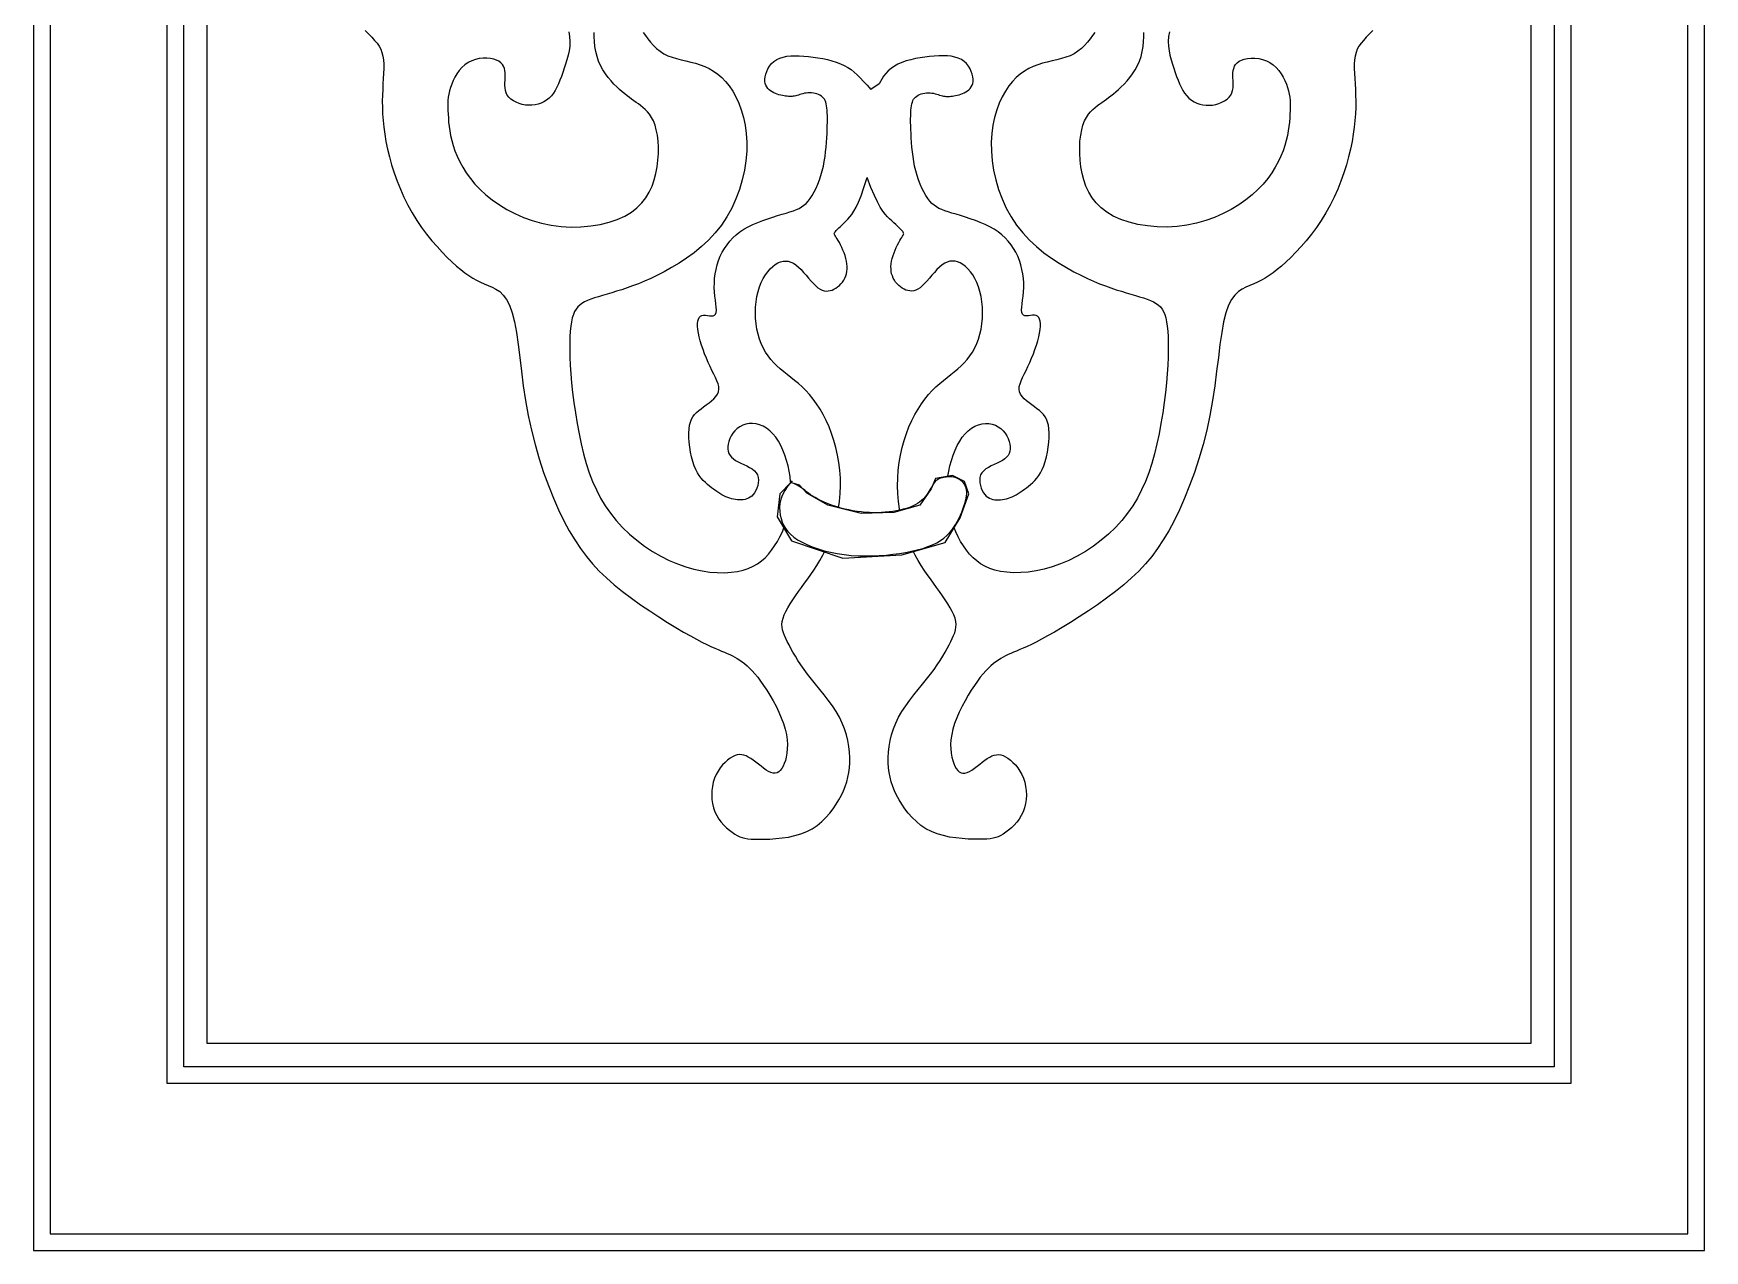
# Model space of a CAD drawing. Header units: metres. Extents: x -628 to -217, y 2 to 934.
# Drawn here: x -615.9 to -230.9, y 1.6 to 282.1 of the extents above; entities that cross this region are included whole.
import ezdxf

# ---------------------------------------------------------------- set-up
doc = ezdxf.new("R2010")
doc.units = ezdxf.units.M
for name, color, linetype in [('3', 3, 'Continuous'), ('4', 4, 'Continuous'), ('7', 7, 'Continuous')]:
    doc.layers.add(name, color=color, linetype=linetype)

msp = doc.modelspace()

# ---------------------------------------------------------------- linework, layer by layer
at = {"layer": '3'}
msp.add_lwpolyline([(-612.02, 909.78), (-612.02, 5.41), (-234.72, 5.41), (-234.72, 921.93)], dxfattribs=at)
msp.add_lwpolyline([(-581.22, 43.91), (-581.22, 667.61), (-265.52, 667.61), (-265.52, 43.91)], close=True, dxfattribs=at)
at = {"layer": '4'}
msp.add_lwpolyline([(-615.87, 911.13), (-615.87, 1.56), (-230.87, 1.56), (-230.87, 920.79)], dxfattribs=at)
msp.add_lwpolyline([(-585.07, 40.06), (-585.07, 671.46), (-261.67, 671.46), (-261.67, 40.06)], close=True, dxfattribs=at)
at = {"layer": '7'}
msp.add_lwpolyline([(-575.83, 49.3), (-575.83, 662.22), (-270.91, 662.22), (-270.91, 49.3)], close=True, dxfattribs=at)
for points in [[(-539.43, 282.75), (-538.62, 281.94), (-537.9, 281.19), (-537.26, 280.49), (-536.71, 279.81), (-536.24, 279.13), (-535.86, 278.42), (-535.57, 277.68), (-535.35, 276.87), (-535.22, 275.98), (-535.16, 275.01), (-535.16, 273.97), (-535.2, 272.86), (-535.26, 271.68), (-535.34, 270.45), (-535.41, 269.16), (-535.47, 267.83), (-535.49, 266.45), (-535.48, 265.03), (-535.42, 263.56), (-535.32, 262.04), (-535.16, 260.47), (-534.94, 258.85), (-534.65, 257.17), (-534.3, 255.43), (-533.86, 253.64), (-533.35, 251.8), (-532.76, 249.93), (-532.09, 248.05), (-531.34, 246.17), (-530.51, 244.31), (-529.61, 242.49), (-528.62, 240.71), (-527.56, 239), (-526.44, 237.36), (-525.28, 235.8), (-524.09, 234.32), (-522.89, 232.94), (-521.71, 231.65), (-520.55, 230.48), (-519.45, 229.42), (-518.4, 228.47), (-517.41, 227.64), (-516.46, 226.9), (-515.54, 226.26), (-514.65, 225.69), (-513.77, 225.19), (-512.89, 224.75), (-512.01, 224.36), (-511.11, 224), (-510.21, 223.62), (-509.32, 223.16), (-508.45, 222.57), (-507.63, 221.78), (-506.86, 220.75), (-506.17, 219.42), (-505.56, 217.72), (-505.05, 215.63), (-504.61, 213.18), (-504.22, 210.42), (-503.84, 207.41), (-503.45, 204.21), (-503.01, 200.88), (-502.5, 197.47), (-501.89, 194.05), (-501.16, 190.65), (-500.31, 187.31), (-499.37, 184.06), (-498.34, 180.91), (-497.23, 177.88), (-496.08, 175), (-494.88, 172.29), (-493.66, 169.77), (-492.43, 167.46), (-491.17, 165.34), (-489.86, 163.37), (-488.49, 161.54), (-487.05, 159.81), (-485.5, 158.17), (-483.85, 156.58), (-482.06, 155.01), (-480.13, 153.45), (-478.1, 151.92), (-476, 150.41), (-473.89, 148.97), (-471.8, 147.6), (-469.77, 146.32), (-467.86, 145.15), (-466.09, 144.11), (-464.51, 143.22), (-463.11, 142.46), (-461.87, 141.81), (-460.76, 141.27), (-459.78, 140.8), (-458.9, 140.41), (-458.1, 140.06), (-457.36, 139.75), (-456.68, 139.47), (-456.03, 139.19), (-455.42, 138.91), (-454.84, 138.63), (-454.27, 138.33), (-453.71, 138.01), (-453.16, 137.66), (-452.6, 137.28), (-452.04, 136.84), (-451.47, 136.36), (-450.88, 135.81), (-450.27, 135.18), (-449.65, 134.48), (-449.01, 133.7), (-448.34, 132.81), (-447.65, 131.83), (-446.93, 130.74), (-446.2, 129.55), (-445.48, 128.3), (-444.79, 127), (-444.15, 125.67), (-443.57, 124.33), (-443.08, 123.01), (-442.69, 121.72), (-442.41, 120.49), (-442.24, 119.31), (-442.17, 118.21), (-442.19, 117.17), (-442.28, 116.2), (-442.44, 115.31), (-442.64, 114.51), (-442.88, 113.8), (-443.16, 113.18), (-443.46, 112.65), (-443.8, 112.22), (-444.16, 111.9), (-444.56, 111.69), (-444.99, 111.58), (-445.46, 111.59), (-445.96, 111.72), (-446.5, 111.96), (-447.06, 112.3), (-447.65, 112.71), (-448.25, 113.17), (-448.86, 113.65), (-449.46, 114.13), (-450.05, 114.58), (-450.62, 114.99), (-451.17, 115.32), (-451.69, 115.58), (-452.2, 115.76), (-452.7, 115.85), (-453.21, 115.87), (-453.72, 115.79), (-454.24, 115.63), (-454.79, 115.38), (-455.36, 115.04), (-455.94, 114.61), (-456.52, 114.09), (-457.09, 113.5), (-457.63, 112.83), (-458.13, 112.09), (-458.58, 111.29), (-458.95, 110.43), (-459.24, 109.51), (-459.45, 108.55), (-459.57, 107.57), (-459.61, 106.56), (-459.55, 105.56), (-459.41, 104.58), (-459.18, 103.62), (-458.85, 102.7), (-458.44, 101.84), (-457.94, 101.03), (-457.39, 100.29), (-456.79, 99.6), (-456.17, 98.99), (-455.53, 98.44), (-454.9, 97.96), (-454.29, 97.55), (-453.71, 97.21), (-453.14, 96.95), (-452.56, 96.74), (-451.95, 96.58), (-451.27, 96.48), (-450.51, 96.41), (-449.64, 96.37), (-448.64, 96.36), (-447.48, 96.37), (-446.21, 96.42), (-444.84, 96.51), (-443.41, 96.66), (-441.95, 96.88), (-440.49, 97.2), (-439.08, 97.61), (-437.73, 98.14), (-436.48, 98.8), (-435.32, 99.57), (-434.27, 100.43), (-433.3, 101.36), (-432.43, 102.35), (-431.63, 103.38), (-430.92, 104.43), (-430.29, 105.47), (-429.73, 106.51), (-429.25, 107.53), (-428.83, 108.55), (-428.49, 109.59), (-428.22, 110.64), (-428.02, 111.72), (-427.88, 112.83), (-427.81, 114), (-427.81, 115.21), (-427.88, 116.47), (-428.02, 117.77), (-428.26, 119.1), (-428.58, 120.44), (-429.01, 121.8), (-429.54, 123.15), (-430.19, 124.5), (-430.95, 125.82), (-431.81, 127.13), (-432.74, 128.42), (-433.71, 129.67), (-434.7, 130.9), (-435.69, 132.1), (-436.64, 133.27), (-437.53, 134.4), (-438.34, 135.5), (-439.08, 136.56), (-439.75, 137.57), (-440.34, 138.54), (-440.88, 139.46), (-441.36, 140.34), (-441.8, 141.16), (-442.19, 141.93), (-442.54, 142.65), (-442.85, 143.33), (-443.1, 143.97), (-443.28, 144.61), (-443.39, 145.24), (-443.42, 145.89), (-443.35, 146.57), (-443.18, 147.28), (-442.91, 148.05), (-442.53, 148.87), (-442.07, 149.73), (-441.53, 150.63), (-440.94, 151.55), (-440.3, 152.49), (-439.62, 153.45), (-438.92, 154.42), (-438.21, 155.39), (-437.49, 156.36), (-436.78, 157.37), (-436.07, 158.4), (-435.37, 159.49), (-434.68, 160.63), (-434.01, 161.84), (-433.63, 162.59)], [(-492.56, 282.48), (-492.36, 281.36), (-492.29, 280.25), (-492.33, 279.16), (-492.48, 278.09), (-492.7, 277.04), (-492.98, 276.02), (-493.29, 275.02), (-493.61, 274.05), (-493.92, 273.1), (-494.24, 272.19), (-494.56, 271.32), (-494.9, 270.48), (-495.26, 269.7), (-495.65, 268.97), (-496.08, 268.3), (-496.55, 267.7), (-497.07, 267.17), (-497.64, 266.71), (-498.26, 266.32), (-498.91, 266.01), (-499.59, 265.77), (-500.3, 265.61), (-501.02, 265.52), (-501.77, 265.52), (-502.52, 265.59), (-503.26, 265.74), (-503.98, 265.96), (-504.66, 266.24), (-505.29, 266.58), (-505.85, 266.97), (-506.32, 267.41), (-506.7, 267.89), (-506.97, 268.4), (-507.13, 268.95), (-507.22, 269.51), (-507.26, 270.09), (-507.25, 270.68), (-507.22, 271.27), (-507.19, 271.86), (-507.17, 272.44), (-507.19, 273), (-507.26, 273.53), (-507.38, 274.04), (-507.57, 274.51), (-507.83, 274.94), (-508.17, 275.33), (-508.62, 275.67), (-509.17, 275.95), (-509.83, 276.16), (-510.58, 276.31), (-511.4, 276.38), (-512.26, 276.37), (-513.15, 276.27), (-514.04, 276.08), (-514.9, 275.78), (-515.71, 275.38), (-516.46, 274.86), (-517.14, 274.25), (-517.75, 273.56), (-518.29, 272.81), (-518.76, 272.02), (-519.17, 271.2), (-519.51, 270.39), (-519.79, 269.6), (-520.01, 268.83), (-520.17, 268.09), (-520.29, 267.36), (-520.36, 266.63), (-520.39, 265.89), (-520.4, 265.13), (-520.37, 264.34), (-520.34, 263.5), (-520.28, 262.61), (-520.21, 261.66), (-520.11, 260.67), (-519.96, 259.62), (-519.76, 258.53), (-519.5, 257.4), (-519.17, 256.23), (-518.76, 255.02), (-518.26, 253.78), (-517.66, 252.51), (-516.96, 251.23), (-516.14, 249.94), (-515.21, 248.65), (-514.15, 247.37), (-512.95, 246.12), (-511.62, 244.89), (-510.15, 243.71), (-508.53, 242.58), (-506.8, 241.52), (-504.94, 240.55), (-502.99, 239.68), (-500.94, 238.94), (-498.8, 238.33), (-496.59, 237.88), (-494.32, 237.59), (-492.02, 237.47), (-489.73, 237.51), (-487.49, 237.71), (-485.32, 238.06), (-483.26, 238.55), (-481.36, 239.18), (-479.63, 239.96), (-478.12, 240.86), (-476.82, 241.88), (-475.7, 243.01), (-474.76, 244.23), (-473.98, 245.53), (-473.34, 246.91), (-472.84, 248.35), (-472.46, 249.83), (-472.17, 251.34), (-471.99, 252.87), (-471.9, 254.38), (-471.9, 255.86), (-471.98, 257.27), (-472.13, 258.61), (-472.37, 259.84), (-472.66, 260.95), (-473.03, 261.91), (-473.44, 262.73), (-473.9, 263.44), (-474.39, 264.05), (-474.91, 264.58), (-475.44, 265.04), (-475.98, 265.45), (-476.51, 265.83), (-477.03, 266.2), (-477.55, 266.56), (-478.06, 266.92), (-478.57, 267.3), (-479.1, 267.7), (-479.65, 268.14), (-480.22, 268.62), (-480.83, 269.16), (-481.47, 269.75), (-482.13, 270.41), (-482.8, 271.14), (-483.46, 271.92), (-484.1, 272.77), (-484.68, 273.69), (-485.21, 274.66), (-485.67, 275.7), (-486.03, 276.8), (-486.31, 277.94), (-486.51, 279.08), (-486.64, 280.21), (-486.7, 281.3), (-486.7, 282.31)], [(-475.38, 282.3), (-474.88, 281.58), (-474.32, 280.82), (-473.7, 280.06), (-473.03, 279.32), (-472.3, 278.62), (-471.5, 277.97), (-470.64, 277.42), (-469.71, 276.96), (-468.72, 276.59), (-467.69, 276.28), (-466.62, 276.01), (-465.54, 275.76), (-464.44, 275.5), (-463.34, 275.21), (-462.26, 274.87), (-461.2, 274.46), (-460.17, 273.97), (-459.17, 273.39), (-458.2, 272.71), (-457.28, 271.92), (-456.4, 271.01), (-455.56, 269.97), (-454.77, 268.79), (-454.04, 267.47), (-453.38, 266.02), (-452.79, 264.44), (-452.3, 262.73), (-451.92, 260.92), (-451.66, 259.01), (-451.53, 257.01), (-451.55, 254.92), (-451.72, 252.76), (-452.06, 250.56), (-452.56, 248.34), (-453.21, 246.13), (-454.02, 243.95), (-454.98, 241.83), (-456.1, 239.79), (-457.37, 237.88), (-458.79, 236.1), (-460.33, 234.45), (-461.96, 232.94), (-463.66, 231.55), (-465.39, 230.29), (-467.14, 229.14), (-468.86, 228.1), (-470.53, 227.17), (-472.13, 226.35), (-473.66, 225.61), (-475.11, 224.96), (-476.51, 224.39), (-477.84, 223.88), (-479.11, 223.42), (-480.33, 223.02), (-481.51, 222.65), (-482.63, 222.32), (-483.71, 222), (-484.74, 221.7), (-485.71, 221.41), (-486.61, 221.12), (-487.45, 220.83), (-488.21, 220.53), (-488.89, 220.21), (-489.5, 219.86), (-490.02, 219.48), (-490.48, 219.05), (-490.87, 218.55), (-491.2, 217.97), (-491.48, 217.3), (-491.72, 216.53), (-491.91, 215.64), (-492.07, 214.62), (-492.19, 213.46), (-492.27, 212.18), (-492.32, 210.75), (-492.32, 209.19), (-492.28, 207.49), (-492.19, 205.65), (-492.06, 203.66), (-491.88, 201.54), (-491.64, 199.31), (-491.36, 196.99), (-491.02, 194.61), (-490.63, 192.22), (-490.18, 189.82), (-489.68, 187.46), (-489.12, 185.17), (-488.5, 182.96), (-487.81, 180.85), (-487.04, 178.82), (-486.17, 176.87), (-485.21, 175), (-484.14, 173.2), (-482.94, 171.48), (-481.62, 169.82), (-480.15, 168.23), (-478.56, 166.71), (-476.87, 165.28), (-475.09, 163.95), (-473.24, 162.72), (-471.35, 161.61), (-469.43, 160.64), (-467.5, 159.81), (-465.58, 159.13), (-463.69, 158.6), (-461.84, 158.21), (-460.05, 157.95), (-458.32, 157.82), (-456.67, 157.8), (-455.13, 157.9), (-453.69, 158.1), (-452.38, 158.4), (-451.18, 158.8), (-450.09, 159.28), (-449.09, 159.86), (-448.17, 160.52), (-447.32, 161.26), (-446.54, 162.08), (-445.81, 162.98), (-445.12, 163.96), (-444.47, 165), (-443.88, 166.1), (-443.33, 167.25), (-442.98, 168.11)], [(-307.3, 282.75), (-308.11, 281.94), (-308.83, 281.19), (-309.47, 280.49), (-310.02, 279.81), (-310.49, 279.13), (-310.87, 278.42), (-311.17, 277.68), (-311.38, 276.87), (-311.51, 275.98), (-311.57, 275.01), (-311.57, 273.97), (-311.53, 272.86), (-311.47, 271.68), (-311.39, 270.45), (-311.32, 269.16), (-311.27, 267.83), (-311.24, 266.45), (-311.25, 265.03), (-311.31, 263.56), (-311.41, 262.04), (-311.57, 260.47), (-311.79, 258.85), (-312.08, 257.17), (-312.44, 255.43), (-312.87, 253.64), (-313.38, 251.8), (-313.98, 249.93), (-314.65, 248.05), (-315.39, 246.17), (-316.22, 244.31), (-317.13, 242.49), (-318.11, 240.71), (-319.17, 239), (-320.29, 237.36), (-321.45, 235.8), (-322.64, 234.32), (-323.84, 232.94), (-325.02, 231.65), (-326.18, 230.48), (-327.29, 229.42), (-328.33, 228.47), (-329.33, 227.64), (-330.27, 226.9), (-331.19, 226.26), (-332.08, 225.69), (-332.96, 225.19), (-333.84, 224.75), (-334.72, 224.36), (-335.62, 224), (-336.53, 223.62), (-337.42, 223.16), (-338.28, 222.57), (-339.1, 221.78), (-339.87, 220.75), (-340.56, 219.42), (-341.17, 217.72), (-341.68, 215.63), (-342.12, 213.18), (-342.51, 210.42), (-342.89, 207.41), (-343.29, 204.21), (-343.72, 200.88), (-344.23, 197.47), (-344.84, 194.05), (-345.57, 190.65), (-346.42, 187.31), (-347.36, 184.06), (-348.4, 180.91), (-349.5, 177.88), (-350.65, 175), (-351.85, 172.29), (-353.07, 169.77), (-354.31, 167.46), (-355.57, 165.34), (-356.87, 163.37), (-358.24, 161.54), (-359.69, 159.81), (-361.23, 158.17), (-362.89, 156.58), (-364.67, 155.01), (-366.6, 153.45), (-368.63, 151.92), (-370.73, 150.41), (-372.84, 148.97), (-374.93, 147.6), (-376.96, 146.32), (-378.88, 145.15), (-380.64, 144.11), (-382.22, 143.22), (-383.62, 142.46), (-384.87, 141.81), (-385.97, 141.27), (-386.96, 140.8), (-387.84, 140.41), (-388.63, 140.06), (-389.37, 139.75), (-390.05, 139.47), (-390.7, 139.19), (-391.31, 138.91), (-391.9, 138.63), (-392.46, 138.33), (-393.02, 138.01), (-393.57, 137.66), (-394.13, 137.28), (-394.69, 136.84), (-395.27, 136.36), (-395.85, 135.81), (-396.46, 135.18), (-397.08, 134.48), (-397.73, 133.7), (-398.39, 132.81), (-399.09, 131.83), (-399.8, 130.74), (-400.53, 129.55), (-401.25, 128.3), (-401.94, 127), (-402.58, 125.67), (-403.16, 124.33), (-403.65, 123.01), (-404.05, 121.72), (-404.32, 120.49), (-404.49, 119.31), (-404.56, 118.21), (-404.54, 117.17), (-404.45, 116.2), (-404.3, 115.31), (-404.09, 114.51), (-403.85, 113.8), (-403.57, 113.18), (-403.27, 112.65), (-402.94, 112.22), (-402.57, 111.9), (-402.17, 111.69), (-401.74, 111.58), (-401.27, 111.59), (-400.77, 111.72), (-400.23, 111.96), (-399.67, 112.3), (-399.08, 112.71), (-398.48, 113.17), (-397.87, 113.65), (-397.27, 114.13), (-396.68, 114.58), (-396.11, 114.99), (-395.57, 115.32), (-395.04, 115.58), (-394.53, 115.76), (-394.03, 115.85), (-393.53, 115.87), (-393.02, 115.79), (-392.49, 115.63), (-391.95, 115.38), (-391.38, 115.04), (-390.79, 114.61), (-390.21, 114.09), (-389.64, 113.5), (-389.1, 112.83), (-388.6, 112.09), (-388.16, 111.29), (-387.78, 110.43), (-387.49, 109.51), (-387.28, 108.55), (-387.16, 107.57), (-387.12, 106.56), (-387.18, 105.56), (-387.32, 104.58), (-387.55, 103.62), (-387.88, 102.7), (-388.3, 101.84), (-388.79, 101.03), (-389.34, 100.29), (-389.94, 99.6), (-390.56, 98.99), (-391.2, 98.44), (-391.83, 97.96), (-392.44, 97.55), (-393.02, 97.21), (-393.59, 96.95), (-394.17, 96.74), (-394.79, 96.58), (-395.46, 96.48), (-396.22, 96.41), (-397.09, 96.37), (-398.1, 96.36), (-399.25, 96.37), (-400.52, 96.42), (-401.9, 96.51), (-403.33, 96.66), (-404.79, 96.88), (-406.24, 97.2), (-407.66, 97.61), (-409, 98.14), (-410.26, 98.8), (-411.41, 99.57), (-412.46, 100.43), (-413.43, 101.36), (-414.31, 102.35), (-415.1, 103.38), (-415.81, 104.43), (-416.44, 105.47), (-417, 106.51), (-417.48, 107.53), (-417.9, 108.55), (-418.24, 109.59), (-418.51, 110.64), (-418.72, 111.72), (-418.85, 112.83), (-418.92, 114), (-418.92, 115.21), (-418.86, 116.47), (-418.71, 117.77), (-418.48, 119.1), (-418.15, 120.44), (-417.72, 121.8), (-417.19, 123.15), (-416.54, 124.5), (-415.78, 125.82), (-414.92, 127.13), (-413.99, 128.42), (-413.02, 129.67), (-412.03, 130.9), (-411.05, 132.1), (-410.1, 133.27), (-409.2, 134.4), (-408.39, 135.5), (-407.65, 136.56), (-406.99, 137.57), (-406.39, 138.54), (-405.85, 139.46), (-405.37, 140.34), (-404.93, 141.16), (-404.54, 141.93), (-404.19, 142.65), (-403.88, 143.33), (-403.63, 143.97), (-403.45, 144.61), (-403.34, 145.24), (-403.31, 145.89), (-403.38, 146.57), (-403.55, 147.28), (-403.83, 148.05), (-404.2, 148.87), (-404.66, 149.73), (-405.2, 150.63), (-405.79, 151.55), (-406.44, 152.49), (-407.11, 153.45), (-407.81, 154.42), (-408.52, 155.39), (-409.24, 156.36), (-409.95, 157.37), (-410.67, 158.4), (-411.37, 159.49), (-412.05, 160.63), (-412.72, 161.84), (-413.12, 162.64)], [(-371.35, 282.3), (-371.85, 281.58), (-372.41, 280.82), (-373.03, 280.06), (-373.7, 279.32), (-374.44, 278.62), (-375.23, 277.97), (-376.1, 277.42), (-377.03, 276.96), (-378.01, 276.59), (-379.04, 276.28), (-380.11, 276.01), (-381.19, 275.76), (-382.29, 275.5), (-383.39, 275.21), (-384.47, 274.87), (-385.53, 274.46), (-386.56, 273.97), (-387.56, 273.39), (-388.53, 272.71), (-389.45, 271.92), (-390.34, 271.01), (-391.17, 269.97), (-391.96, 268.79), (-392.69, 267.47), (-393.36, 266.02), (-393.94, 264.44), (-394.43, 262.73), (-394.81, 260.92), (-395.08, 259.01), (-395.2, 257.01), (-395.18, 254.92), (-395.01, 252.76), (-394.67, 250.56), (-394.17, 248.34), (-393.52, 246.13), (-392.71, 243.95), (-391.75, 241.83), (-390.63, 239.79), (-389.36, 237.88), (-387.94, 236.1), (-386.4, 234.45), (-384.77, 232.94), (-383.07, 231.55), (-381.34, 230.29), (-379.59, 229.14), (-377.87, 228.1), (-376.2, 227.17), (-374.6, 226.35), (-373.07, 225.61), (-371.62, 224.96), (-370.23, 224.39), (-368.89, 223.88), (-367.62, 223.42), (-366.4, 223.02), (-365.23, 222.65), (-364.1, 222.32), (-363.02, 222), (-361.99, 221.7), (-361.03, 221.41), (-360.12, 221.12), (-359.29, 220.83), (-358.52, 220.53), (-357.84, 220.21), (-357.24, 219.86), (-356.71, 219.48), (-356.25, 219.05), (-355.86, 218.55), (-355.53, 217.97), (-355.25, 217.3), (-355.02, 216.53), (-354.82, 215.64), (-354.67, 214.62), (-354.54, 213.46), (-354.46, 212.18), (-354.41, 210.75), (-354.41, 209.19), (-354.45, 207.49), (-354.54, 205.65), (-354.67, 203.66), (-354.86, 201.54), (-355.09, 199.31), (-355.37, 196.99), (-355.71, 194.61), (-356.1, 192.22), (-356.55, 189.82), (-357.05, 187.46), (-357.61, 185.17), (-358.24, 182.96), (-358.93, 180.85), (-359.7, 178.82), (-360.56, 176.87), (-361.52, 175), (-362.59, 173.2), (-363.79, 171.48), (-365.12, 169.82), (-366.58, 168.23), (-368.17, 166.71), (-369.87, 165.28), (-371.65, 163.95), (-373.49, 162.72), (-375.38, 161.61), (-377.3, 160.64), (-379.23, 159.81), (-381.15, 159.13), (-383.04, 158.6), (-384.89, 158.21), (-386.69, 157.95), (-388.41, 157.82), (-390.06, 157.8), (-391.61, 157.9), (-393.04, 158.1), (-394.35, 158.4), (-395.55, 158.8), (-396.65, 159.28), (-397.65, 159.86), (-398.56, 160.52), (-399.41, 161.26), (-400.19, 162.08), (-400.92, 162.98), (-401.61, 163.96), (-402.26, 165), (-402.85, 166.1), (-403.4, 167.25), (-403.76, 168.14)], [(-354.17, 282.48), (-354.38, 281.36), (-354.45, 280.25), (-354.4, 279.16), (-354.25, 278.09), (-354.03, 277.04), (-353.76, 276.02), (-353.45, 275.02), (-353.13, 274.05), (-352.81, 273.1), (-352.49, 272.19), (-352.17, 271.32), (-351.83, 270.48), (-351.47, 269.7), (-351.08, 268.97), (-350.66, 268.3), (-350.18, 267.7), (-349.66, 267.17), (-349.09, 266.71), (-348.47, 266.32), (-347.82, 266.01), (-347.14, 265.77), (-346.43, 265.61), (-345.71, 265.52), (-344.97, 265.52), (-344.22, 265.59), (-343.47, 265.74), (-342.75, 265.96), (-342.07, 266.24), (-341.44, 266.58), (-340.88, 266.97), (-340.41, 267.41), (-340.03, 267.89), (-339.77, 268.4), (-339.6, 268.95), (-339.51, 269.51), (-339.47, 270.09), (-339.48, 270.68), (-339.51, 271.27), (-339.54, 271.86), (-339.56, 272.44), (-339.54, 273), (-339.47, 273.53), (-339.35, 274.04), (-339.17, 274.51), (-338.9, 274.94), (-338.56, 275.33), (-338.11, 275.67), (-337.57, 275.95), (-336.91, 276.16), (-336.16, 276.31), (-335.34, 276.38), (-334.47, 276.37), (-333.58, 276.27), (-332.7, 276.08), (-331.83, 275.78), (-331.02, 275.38), (-330.27, 274.86), (-329.59, 274.25), (-328.99, 273.56), (-328.45, 272.81), (-327.97, 272.02), (-327.56, 271.2), (-327.22, 270.39), (-326.94, 269.6), (-326.72, 268.83), (-326.56, 268.09), (-326.44, 267.36), (-326.37, 266.63), (-326.34, 265.89), (-326.34, 265.13), (-326.36, 264.34), (-326.4, 263.5), (-326.45, 262.61), (-326.52, 261.66), (-326.63, 260.67), (-326.77, 259.62), (-326.97, 258.53), (-327.23, 257.4), (-327.56, 256.23), (-327.97, 255.02), (-328.47, 253.78), (-329.07, 252.51), (-329.77, 251.23), (-330.59, 249.94), (-331.52, 248.65), (-332.59, 247.37), (-333.78, 246.12), (-335.11, 244.89), (-336.59, 243.71), (-338.2, 242.58), (-339.94, 241.52), (-341.79, 240.55), (-343.74, 239.68), (-345.8, 238.94), (-347.93, 238.33), (-350.14, 237.88), (-352.41, 237.59), (-354.71, 237.47), (-357, 237.51), (-359.24, 237.71), (-361.41, 238.06), (-363.47, 238.55), (-365.38, 239.18), (-367.1, 239.96), (-368.61, 240.86), (-369.92, 241.88), (-371.03, 243.01), (-371.97, 244.23), (-372.75, 245.53), (-373.39, 246.91), (-373.89, 248.35), (-374.28, 249.83), (-374.56, 251.34), (-374.74, 252.87), (-374.83, 254.38), (-374.83, 255.86), (-374.76, 257.27), (-374.6, 258.61), (-374.37, 259.84), (-374.07, 260.95), (-373.71, 261.91), (-373.29, 262.73), (-372.83, 263.44), (-372.34, 264.05), (-371.82, 264.58), (-371.29, 265.04), (-370.75, 265.45), (-370.22, 265.83), (-369.7, 266.2), (-369.19, 266.56), (-368.67, 266.92), (-368.16, 267.3), (-367.63, 267.7), (-367.08, 268.14), (-366.51, 268.62), (-365.9, 269.16), (-365.26, 269.75), (-364.6, 270.41), (-363.93, 271.14), (-363.27, 271.92), (-362.64, 272.77), (-362.05, 273.69), (-361.52, 274.66), (-361.06, 275.7), (-360.7, 276.8), (-360.42, 277.94), (-360.22, 279.08), (-360.1, 280.21), (-360.04, 281.3), (-360.03, 282.31)], [(-441.41, 178.6), (-441.42, 178.67), (-441.55, 179.95), (-441.75, 181.21), (-442.02, 182.46), (-442.35, 183.68), (-442.74, 184.87), (-443.19, 186), (-443.69, 187.08), (-444.25, 188.08), (-444.86, 189), (-445.53, 189.81), (-446.24, 190.52), (-446.99, 191.09), (-447.78, 191.55), (-448.58, 191.88), (-449.4, 192.09), (-450.21, 192.19), (-451, 192.17), (-451.76, 192.04), (-452.47, 191.8), (-453.13, 191.45), (-453.72, 191.01), (-454.26, 190.49), (-454.72, 189.92), (-455.12, 189.32), (-455.44, 188.69), (-455.68, 188.06), (-455.84, 187.44), (-455.92, 186.85), (-455.91, 186.3), (-455.82, 185.77), (-455.65, 185.28), (-455.39, 184.83), (-455.05, 184.4), (-454.62, 184.01), (-454.11, 183.65), (-453.53, 183.32), (-452.88, 183.01), (-452.21, 182.71), (-451.54, 182.4), (-450.89, 182.07), (-450.29, 181.71), (-449.78, 181.31), (-449.37, 180.85), (-449.08, 180.32), (-448.92, 179.74), (-448.86, 179.13), (-448.9, 178.5), (-449.01, 177.88), (-449.2, 177.28), (-449.44, 176.73), (-449.72, 176.23), (-450.03, 175.81), (-450.37, 175.47), (-450.73, 175.19), (-451.11, 174.97), (-451.51, 174.81), (-451.92, 174.69), (-452.34, 174.62), (-452.77, 174.58), (-453.21, 174.57), (-453.66, 174.59), (-454.1, 174.64), (-454.55, 174.72), (-455.01, 174.83), (-455.46, 174.96), (-455.92, 175.12), (-456.38, 175.32), (-456.84, 175.54), (-457.3, 175.78), (-457.76, 176.06), (-458.22, 176.35), (-458.69, 176.67), (-459.16, 177.02), (-459.63, 177.38), (-460.11, 177.76), (-460.59, 178.16), (-461.07, 178.59), (-461.55, 179.06), (-462.02, 179.58), (-462.47, 180.17), (-462.89, 180.84), (-463.29, 181.6), (-463.65, 182.46), (-463.97, 183.43), (-464.25, 184.48), (-464.49, 185.59), (-464.67, 186.72), (-464.79, 187.86), (-464.86, 188.96), (-464.87, 189.99), (-464.81, 190.94), (-464.69, 191.78), (-464.49, 192.51), (-464.24, 193.15), (-463.92, 193.72), (-463.54, 194.23), (-463.1, 194.7), (-462.61, 195.15), (-462.06, 195.58), (-461.47, 196.02), (-460.85, 196.47), (-460.23, 196.93), (-459.63, 197.4), (-459.09, 197.89), (-458.63, 198.4), (-458.26, 198.93), (-458.03, 199.49), (-457.94, 200.08), (-457.99, 200.7), (-458.15, 201.35), (-458.41, 202.04), (-458.74, 202.78), (-459.13, 203.57), (-459.55, 204.4), (-459.99, 205.29), (-460.42, 206.23), (-460.83, 207.21), (-461.23, 208.22), (-461.6, 209.23), (-461.94, 210.24), (-462.24, 211.22), (-462.48, 212.16), (-462.67, 213.04), (-462.8, 213.85), (-462.87, 214.58), (-462.87, 215.23), (-462.8, 215.79), (-462.67, 216.26), (-462.48, 216.63), (-462.21, 216.9), (-461.88, 217.07), (-461.48, 217.14), (-461.04, 217.13), (-460.57, 217.07), (-460.11, 217.02), (-459.66, 216.98), (-459.27, 217.01), (-458.94, 217.13), (-458.7, 217.37), (-458.57, 217.77), (-458.53, 218.31), (-458.57, 218.98), (-458.65, 219.75), (-458.75, 220.61), (-458.87, 221.54), (-458.96, 222.52), (-459.01, 223.54), (-459, 224.58), (-458.93, 225.62), (-458.79, 226.67), (-458.59, 227.71), (-458.33, 228.74), (-458.01, 229.75), (-457.62, 230.72), (-457.17, 231.66), (-456.66, 232.55), (-456.08, 233.4), (-455.44, 234.2), (-454.73, 234.96), (-453.95, 235.66), (-453.1, 236.33), (-452.18, 236.95), (-451.19, 237.52), (-450.12, 238.05), (-449, 238.53), (-447.86, 238.97), (-446.7, 239.38), (-445.56, 239.75), (-444.46, 240.09), (-443.41, 240.41), (-442.45, 240.69), (-441.58, 240.96), (-440.8, 241.22), (-440.11, 241.48), (-439.48, 241.77), (-438.9, 242.09), (-438.37, 242.47), (-437.86, 242.91), (-437.38, 243.44), (-436.9, 244.06), (-436.43, 244.77), (-435.98, 245.56), (-435.55, 246.42), (-435.15, 247.34), (-434.77, 248.32), (-434.43, 249.34), (-434.14, 250.4), (-433.88, 251.49), (-433.67, 252.59), (-433.5, 253.71), (-433.36, 254.82), (-433.25, 255.91), (-433.16, 256.98), (-433.09, 258.02), (-433.04, 259.01), (-433, 259.94), (-432.97, 260.82), (-432.95, 261.64), (-432.95, 262.4), (-432.96, 263.11), (-432.99, 263.76), (-433.03, 264.36), (-433.08, 264.91), (-433.15, 265.4), (-433.24, 265.84), (-433.35, 266.23), (-433.49, 266.59), (-433.65, 266.9), (-433.85, 267.18), (-434.08, 267.42), (-434.35, 267.64), (-434.66, 267.83), (-435.01, 267.99), (-435.38, 268.13), (-435.78, 268.24), (-436.19, 268.32), (-436.61, 268.37), (-437.02, 268.39), (-437.44, 268.38), (-437.84, 268.34), (-438.23, 268.28), (-438.6, 268.19), (-438.96, 268.09), (-439.31, 267.99), (-439.64, 267.89), (-439.96, 267.79), (-440.26, 267.7), (-440.54, 267.64), (-440.82, 267.59), (-441.09, 267.56), (-441.36, 267.54), (-441.64, 267.54), (-441.93, 267.56), (-442.24, 267.59), (-442.57, 267.64), (-442.93, 267.69), (-443.31, 267.77), (-443.7, 267.86), (-444.11, 267.96), (-444.52, 268.09), (-444.92, 268.24), (-445.32, 268.42), (-445.7, 268.62), (-446.05, 268.85), (-446.38, 269.12), (-446.67, 269.41), (-446.92, 269.75), (-447.12, 270.13), (-447.27, 270.55), (-447.35, 271.02), (-447.36, 271.54), (-447.3, 272.11), (-447.16, 272.72), (-446.94, 273.34), (-446.64, 273.96), (-446.26, 274.56), (-445.8, 275.13), (-445.26, 275.63), (-444.64, 276.06), (-443.94, 276.39), (-443.16, 276.64), (-442.32, 276.81), (-441.41, 276.91), (-440.45, 276.95), (-439.45, 276.93), (-438.41, 276.87), (-437.34, 276.77), (-436.24, 276.64), (-435.14, 276.48), (-434.04, 276.28), (-432.96, 276.05), (-431.91, 275.78), (-430.9, 275.47), (-429.95, 275.11), (-429.06, 274.71), (-428.26, 274.25), (-427.5, 273.74), (-426.79, 273.17), (-426.08, 272.53), (-425.37, 271.82), (-424.62, 271.02), (-423.81, 270.14), (-422.91, 269.17)], [(-405.17, 180.03), (-404.98, 181.21), (-404.71, 182.46), (-404.38, 183.68), (-403.99, 184.87), (-403.54, 186), (-403.04, 187.08), (-402.48, 188.08), (-401.87, 189), (-401.21, 189.81), (-400.5, 190.52), (-399.74, 191.09), (-398.95, 191.55), (-398.15, 191.88), (-397.33, 192.09), (-396.52, 192.19), (-395.74, 192.17), (-394.98, 192.04), (-394.26, 191.8), (-393.6, 191.45), (-393.01, 191.01), (-392.47, 190.49), (-392.01, 189.92), (-391.61, 189.32), (-391.29, 188.69), (-391.05, 188.06), (-390.89, 187.44), (-390.81, 186.85), (-390.82, 186.3), (-390.91, 185.77), (-391.08, 185.28), (-391.34, 184.83), (-391.68, 184.4), (-392.11, 184.01), (-392.62, 183.65), (-393.21, 183.32), (-393.85, 183.01), (-394.52, 182.71), (-395.19, 182.4), (-395.84, 182.07), (-396.44, 181.71), (-396.95, 181.31), (-397.37, 180.85), (-397.65, 180.32), (-397.81, 179.74), (-397.87, 179.13), (-397.84, 178.5), (-397.72, 177.88), (-397.53, 177.28), (-397.29, 176.73), (-397.01, 176.23), (-396.7, 175.81), (-396.36, 175.47), (-396, 175.19), (-395.62, 174.97), (-395.22, 174.81), (-394.81, 174.69), (-394.39, 174.62), (-393.96, 174.58), (-393.52, 174.57), (-393.08, 174.59), (-392.63, 174.64), (-392.18, 174.72), (-391.72, 174.83), (-391.27, 174.96), (-390.81, 175.12), (-390.35, 175.32), (-389.89, 175.54), (-389.43, 175.78), (-388.97, 176.06), (-388.51, 176.35), (-388.05, 176.67), (-387.58, 177.02), (-387.1, 177.38), (-386.62, 177.76), (-386.14, 178.16), (-385.66, 178.59), (-385.18, 179.06), (-384.72, 179.58), (-384.27, 180.17), (-383.84, 180.84), (-383.44, 181.6), (-383.08, 182.46), (-382.76, 183.43), (-382.48, 184.48), (-382.25, 185.59), (-382.06, 186.72), (-381.94, 187.86), (-381.87, 188.96), (-381.86, 189.99), (-381.92, 190.94), (-382.05, 191.78), (-382.24, 192.51), (-382.49, 193.15), (-382.81, 193.72), (-383.19, 194.23), (-383.63, 194.7), (-384.12, 195.15), (-384.67, 195.58), (-385.26, 196.02), (-385.88, 196.47), (-386.5, 196.93), (-387.1, 197.4), (-387.64, 197.89), (-388.11, 198.4), (-388.47, 198.93), (-388.7, 199.49), (-388.79, 200.08), (-388.74, 200.7), (-388.58, 201.35), (-388.32, 202.04), (-387.99, 202.78), (-387.6, 203.57), (-387.18, 204.4), (-386.75, 205.29), (-386.32, 206.23), (-385.9, 207.21), (-385.5, 208.22), (-385.13, 209.23), (-384.79, 210.24), (-384.5, 211.22), (-384.25, 212.16), (-384.06, 213.04), (-383.93, 213.85), (-383.86, 214.58), (-383.86, 215.23), (-383.93, 215.79), (-384.06, 216.26), (-384.26, 216.63), (-384.52, 216.9), (-384.85, 217.07), (-385.25, 217.14), (-385.69, 217.13), (-386.16, 217.07), (-386.62, 217.02), (-387.07, 216.98), (-387.46, 217.01), (-387.79, 217.13), (-388.03, 217.37), (-388.16, 217.77), (-388.2, 218.31), (-388.16, 218.98), (-388.08, 219.75), (-387.98, 220.61), (-387.87, 221.54), (-387.78, 222.52), (-387.72, 223.54), (-387.73, 224.58), (-387.8, 225.62), (-387.94, 226.67), (-388.14, 227.71), (-388.4, 228.74), (-388.72, 229.75), (-389.11, 230.72), (-389.56, 231.66), (-390.07, 232.55), (-390.65, 233.4), (-391.29, 234.2), (-392, 234.96), (-392.78, 235.66), (-393.63, 236.33), (-394.55, 236.95), (-395.55, 237.52), (-396.61, 238.05), (-397.73, 238.53), (-398.87, 238.97), (-400.03, 239.38), (-401.17, 239.75), (-402.27, 240.09), (-403.32, 240.41), (-404.28, 240.69), (-405.15, 240.96), (-405.93, 241.22), (-406.62, 241.48), (-407.26, 241.77), (-407.83, 242.09), (-408.37, 242.47), (-408.87, 242.91), (-409.36, 243.44), (-409.83, 244.06), (-410.3, 244.77), (-410.75, 245.56), (-411.18, 246.42), (-411.59, 247.34), (-411.96, 248.32), (-412.3, 249.34), (-412.59, 250.4), (-412.85, 251.49), (-413.06, 252.59), (-413.23, 253.71), (-413.37, 254.82), (-413.49, 255.91), (-413.57, 256.98), (-413.64, 258.02), (-413.69, 259.01), (-413.73, 259.94), (-413.76, 260.82), (-413.78, 261.64), (-413.78, 262.4), (-413.77, 263.11), (-413.75, 263.76), (-413.71, 264.36), (-413.65, 264.91), (-413.58, 265.4), (-413.49, 265.84), (-413.38, 266.23), (-413.25, 266.59), (-413.08, 266.9), (-412.88, 267.18), (-412.65, 267.42), (-412.38, 267.64), (-412.07, 267.83), (-411.72, 267.99), (-411.35, 268.13), (-410.95, 268.24), (-410.54, 268.32), (-410.13, 268.37), (-409.71, 268.39), (-409.29, 268.38), (-408.89, 268.34), (-408.5, 268.28), (-408.13, 268.19), (-407.77, 268.09), (-407.42, 267.99), (-407.09, 267.89), (-406.77, 267.79), (-406.47, 267.7), (-406.19, 267.64), (-405.91, 267.59), (-405.64, 267.56), (-405.37, 267.54), (-405.09, 267.54), (-404.8, 267.56), (-404.49, 267.59), (-404.16, 267.64), (-403.81, 267.69), (-403.43, 267.77), (-403.03, 267.86), (-402.62, 267.96), (-402.22, 268.09), (-401.81, 268.24), (-401.42, 268.42), (-401.04, 268.62), (-400.68, 268.85), (-400.35, 269.12), (-400.06, 269.41), (-399.81, 269.75), (-399.61, 270.13), (-399.46, 270.55), (-399.38, 271.02), (-399.37, 271.54), (-399.43, 272.11), (-399.58, 272.72), (-399.8, 273.34), (-400.09, 273.96), (-400.47, 274.56), (-400.93, 275.13), (-401.47, 275.63), (-402.09, 276.06), (-402.79, 276.39), (-403.57, 276.64), (-404.42, 276.81), (-405.32, 276.91), (-406.28, 276.95), (-407.28, 276.93), (-408.33, 276.87), (-409.4, 276.77), (-410.49, 276.64), (-411.59, 276.48), (-412.68, 276.27), (-413.75, 276.03), (-414.79, 275.74), (-415.77, 275.39), (-416.69, 274.99), (-417.53, 274.53), (-418.28, 274), (-418.94, 273.43), (-419.52, 272.82), (-420, 272.2), (-420.41, 271.58), (-420.74, 270.99), (-421, 270.44), (-422.91, 269.17)], [(-430.37, 172.76), (-430.15, 174.24), (-429.99, 176.02), (-429.93, 177.81), (-429.97, 179.6), (-430.1, 181.4), (-430.31, 183.17), (-430.62, 184.92), (-431, 186.63), (-431.45, 188.29), (-431.98, 189.89), (-432.57, 191.41), (-433.21, 192.85), (-433.91, 194.22), (-434.65, 195.51), (-435.43, 196.71), (-436.24, 197.83), (-437.08, 198.85), (-437.93, 199.79), (-438.79, 200.64), (-439.65, 201.41), (-440.51, 202.13), (-441.36, 202.8), (-442.2, 203.45), (-443.02, 204.1), (-443.81, 204.75), (-444.57, 205.44), (-445.3, 206.17), (-445.98, 206.95), (-446.61, 207.78), (-447.2, 208.66), (-447.73, 209.6), (-448.2, 210.59), (-448.6, 211.65), (-448.93, 212.77), (-449.19, 213.95), (-449.38, 215.18), (-449.49, 216.44), (-449.53, 217.71), (-449.49, 218.98), (-449.38, 220.22), (-449.19, 221.43), (-448.93, 222.58), (-448.6, 223.66), (-448.2, 224.66), (-447.75, 225.57), (-447.25, 226.41), (-446.71, 227.15), (-446.15, 227.8), (-445.56, 228.36), (-444.97, 228.82), (-444.37, 229.18), (-443.78, 229.43), (-443.18, 229.58), (-442.59, 229.63), (-441.99, 229.56), (-441.4, 229.39), (-440.8, 229.11), (-440.21, 228.72), (-439.61, 228.22), (-439.02, 227.64), (-438.43, 227), (-437.85, 226.34), (-437.28, 225.66), (-436.72, 225.01), (-436.17, 224.42), (-435.64, 223.9), (-435.13, 223.48), (-434.63, 223.16), (-434.15, 222.93), (-433.68, 222.78), (-433.22, 222.72), (-432.77, 222.73), (-432.33, 222.81), (-431.89, 222.94), (-431.45, 223.13), (-431.02, 223.38), (-430.6, 223.67), (-430.2, 224), (-429.83, 224.37), (-429.5, 224.78), (-429.2, 225.22), (-428.94, 225.69), (-428.74, 226.19), (-428.59, 226.71), (-428.48, 227.25), (-428.43, 227.81), (-428.43, 228.39), (-428.47, 228.99), (-428.56, 229.61), (-428.71, 230.24), (-428.89, 230.88), (-429.12, 231.52), (-429.37, 232.15), (-429.64, 232.76), (-429.92, 233.34), (-430.2, 233.87), (-430.47, 234.35), (-430.71, 234.76), (-430.92, 235.09), (-431.1, 235.35), (-431.23, 235.57), (-431.32, 235.76), (-431.36, 235.92), (-431.34, 236.08), (-431.26, 236.25), (-431.12, 236.45), (-430.91, 236.69), (-430.63, 236.96), (-430.31, 237.28), (-429.94, 237.62), (-429.54, 238), (-429.11, 238.41), (-428.67, 238.85), (-428.22, 239.31), (-427.77, 239.8), (-427.32, 240.38), (-426.84, 241.09), (-426.33, 242.01), (-425.79, 243.18), (-425.19, 244.68), (-424.54, 246.54), (-423.81, 248.85)], [(-416.24, 172.08), (-416.32, 172.5), (-416.58, 174.24), (-416.74, 176.02), (-416.8, 177.81), (-416.76, 179.6), (-416.64, 181.4), (-416.42, 183.17), (-416.12, 184.92), (-415.74, 186.63), (-415.28, 188.29), (-414.76, 189.89), (-414.17, 191.41), (-413.52, 192.85), (-412.82, 194.22), (-412.08, 195.51), (-411.3, 196.71), (-410.49, 197.83), (-409.66, 198.85), (-408.81, 199.79), (-407.95, 200.64), (-407.08, 201.41), (-406.22, 202.13), (-405.37, 202.8), (-404.53, 203.45), (-403.72, 204.1), (-402.92, 204.75), (-402.16, 205.44), (-401.44, 206.17), (-400.75, 206.95), (-400.12, 207.78), (-399.53, 208.66), (-399, 209.6), (-398.54, 210.59), (-398.13, 211.65), (-397.8, 212.77), (-397.54, 213.95), (-397.35, 215.18), (-397.24, 216.44), (-397.2, 217.71), (-397.24, 218.98), (-397.35, 220.22), (-397.54, 221.43), (-397.8, 222.58), (-398.13, 223.66), (-398.53, 224.66), (-398.98, 225.57), (-399.48, 226.41), (-400.02, 227.15), (-400.59, 227.8), (-401.17, 228.36), (-401.76, 228.82), (-402.36, 229.18), (-402.95, 229.43), (-403.55, 229.58), (-404.14, 229.63), (-404.74, 229.56), (-405.33, 229.39), (-405.93, 229.11), (-406.52, 228.72), (-407.12, 228.22), (-407.71, 227.64), (-408.3, 227), (-408.88, 226.34), (-409.45, 225.66), (-410.01, 225.01), (-410.56, 224.42), (-411.09, 223.9), (-411.6, 223.48), (-412.1, 223.16), (-412.58, 222.93), (-413.05, 222.78), (-413.51, 222.72), (-413.96, 222.73), (-414.4, 222.81), (-414.85, 222.94), (-415.29, 223.13), (-415.72, 223.38), (-416.13, 223.67), (-416.53, 224), (-416.9, 224.37), (-417.24, 224.78), (-417.53, 225.22), (-417.79, 225.69), (-417.99, 226.19), (-418.15, 226.71), (-418.25, 227.25), (-418.3, 227.81), (-418.31, 228.39), (-418.26, 228.99), (-418.17, 229.61), (-418.03, 230.24), (-417.84, 230.88), (-417.61, 231.52), (-417.36, 232.15), (-417.09, 232.76), (-416.81, 233.34), (-416.53, 233.87), (-416.26, 234.35), (-416.02, 234.76), (-415.81, 235.09), (-415.63, 235.35), (-415.5, 235.57), (-415.41, 235.76), (-415.37, 235.92), (-415.39, 236.08), (-415.47, 236.25), (-415.61, 236.45), (-415.83, 236.69), (-416.1, 236.97), (-416.43, 237.28), (-416.8, 237.63), (-417.22, 238.01), (-417.66, 238.42), (-418.13, 238.86), (-418.62, 239.33), (-419.11, 239.83), (-419.62, 240.42), (-420.17, 241.14), (-420.76, 242.06), (-421.41, 243.24), (-422.12, 244.72), (-422.92, 246.57), (-423.81, 248.85)], [(-441.09, 178.94), (-441.09, 178.94), (-442.04, 177.84), (-442.78, 176.77), (-443.31, 175.74), (-443.67, 174.74), (-443.88, 173.77), (-443.96, 172.84), (-443.93, 171.95), (-443.82, 171.09), (-443.63, 170.27), (-443.38, 169.48), (-443.04, 168.73), (-442.61, 168.01), (-442.08, 167.32), (-441.44, 166.66), (-440.69, 166.02), (-439.81, 165.41), (-438.8, 164.83), (-437.68, 164.28), (-436.44, 163.77), (-435.11, 163.29), (-433.7, 162.87), (-432.22, 162.5), (-430.69, 162.2), (-429.12, 161.96), (-427.51, 161.79), (-425.89, 161.69), (-424.26, 161.65), (-422.63, 161.67), (-421.02, 161.75), (-419.44, 161.87), (-417.89, 162.04), (-416.38, 162.24), (-414.94, 162.48), (-413.55, 162.75), (-412.24, 163.06), (-411, 163.41), (-409.84, 163.8), (-408.77, 164.22), (-407.78, 164.69), (-406.9, 165.2), (-406.11, 165.76), (-405.42, 166.35), (-404.8, 166.97), (-404.26, 167.63), (-403.79, 168.3), (-403.36, 168.99), (-402.98, 169.69), (-402.63, 170.39), (-402.3, 171.09), (-402, 171.78), (-401.73, 172.46), (-401.49, 173.13), (-401.28, 173.77), (-401.11, 174.38), (-400.98, 174.96), (-400.9, 175.51), (-400.86, 176.01), (-400.86, 176.47), (-400.91, 176.9), (-401, 177.29), (-401.12, 177.65), (-401.27, 177.98), (-401.46, 178.28), (-401.68, 178.56), (-401.92, 178.82), (-402.19, 179.05), (-402.49, 179.26), (-402.81, 179.44), (-403.15, 179.59), (-403.52, 179.71), (-403.9, 179.8), (-404.31, 179.87), (-404.74, 179.89), (-405.18, 179.89), (-405.62, 179.85), (-406.05, 179.79), (-406.48, 179.69), (-406.88, 179.56), (-407.25, 179.41), (-407.58, 179.23), (-407.87, 179.02), (-408.13, 178.78), (-408.35, 178.52), (-408.55, 178.24), (-408.74, 177.93), (-408.93, 177.6), (-409.13, 177.25), (-409.34, 176.88), (-409.57, 176.49), (-409.84, 176.09), (-410.13, 175.67), (-410.46, 175.26), (-410.83, 174.85), (-411.24, 174.46), (-411.7, 174.08), (-412.21, 173.73), (-412.77, 173.41), (-413.38, 173.12), (-414.03, 172.85), (-414.73, 172.62), (-415.47, 172.41), (-416.24, 172.22), (-417.04, 172.07), (-417.88, 171.93), (-418.73, 171.82), (-419.61, 171.73), (-420.51, 171.66), (-421.42, 171.63), (-422.35, 171.62), (-423.29, 171.64), (-424.23, 171.7), (-425.18, 171.79), (-426.13, 171.91), (-427.08, 172.07), (-428.02, 172.25), (-428.94, 172.47), (-429.84, 172.7), (-430.72, 172.96), (-431.56, 173.23), (-432.37, 173.52), (-433.13, 173.82), (-433.84, 174.12), (-434.52, 174.44), (-435.15, 174.76), (-435.75, 175.1), (-436.3, 175.43), (-436.82, 175.77), (-437.3, 176.11), (-437.75, 176.45), (-438.18, 176.79), (-438.61, 177.13), (-439.06, 177.45), (-439.54, 177.77), (-440.09, 178.07), (-440.7, 178.35), (-441.41, 178.6), (-443.94, 175.96), (-444.51, 170.7), (-441.23, 165.15), (-429.42, 161.17), (-415.77, 161.89), (-405.81, 164.73), (-402.39, 170.41), (-400.4, 175.96), (-401.4, 178.8), (-404.1, 180.22), (-408.08, 179.51), (-409.08, 177.09), (-411.64, 173.4), (-417.62, 171.69), (-425.16, 171.41), (-432.84, 173.4), (-437.68, 176.1), (-439.38, 177.95), (-441.41, 178.6)]]:
    msp.add_lwpolyline(points, dxfattribs=at)

doc.saveas('drawing.dxf')
